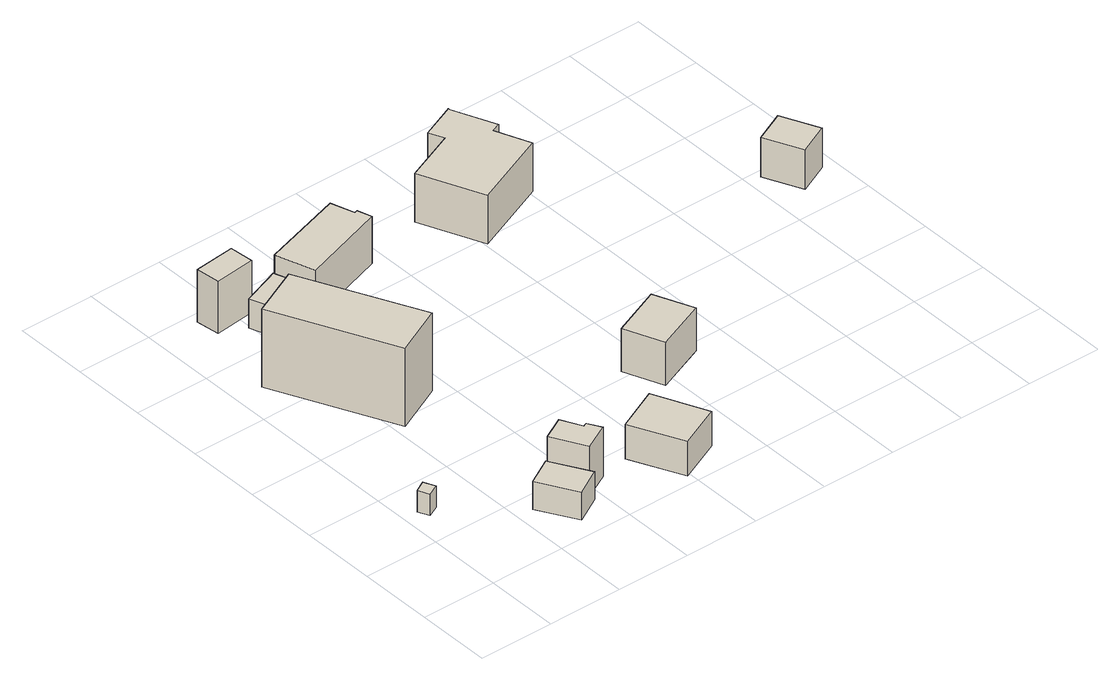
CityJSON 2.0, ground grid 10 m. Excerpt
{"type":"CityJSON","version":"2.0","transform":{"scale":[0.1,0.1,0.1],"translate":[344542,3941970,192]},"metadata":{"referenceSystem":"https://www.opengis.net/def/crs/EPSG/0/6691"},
"CityObjects":{
"building1":{"type":"Building","attributes":{"BuildingIDAttribute.prefecture":"14","BuildingIDAttribute.city":"14151","BuildingDetailAttribute.surveyYear":2015,"BuildingLandSlideRiskAttribute.description":"1","BuildingLandSlideRiskAttribute.areaType":"1"},"geometry":[{"type":"Solid","lod":"1","boundaries":[[[[0,1,2,3]],[[2,4,5,3]],[[1,6,4,2]],[[0,7,6,1]],[[3,5,7,0]],[[4,6,7,5]]]]}]},
"building2":{"type":"Building","attributes":{"usage":"431","measuredHeight":5.1,"storeysAboveGround":1,"BuildingIDAttribute.prefecture":"14","BuildingIDAttribute.city":"14151","BuildingDetailAttribute.totalFloorArea":24.21,"BuildingDetailAttribute.buildingFootprintArea":24.21,"BuildingDetailAttribute.buildingStructureType":"601","BuildingDetailAttribute.buildingStructureOrgType":"1","BuildingDetailAttribute.orgUsage":"143","BuildingDetailAttribute.surveyYear":2015,"BuildingLandSlideRiskAttribute.description":"1","BuildingLandSlideRiskAttribute.areaType":"1"},"geometry":[{"type":"Solid","lod":"1","boundaries":[[[[8,9,10,11]],[[10,12,13,11]],[[9,14,12,10]],[[8,15,14,9]],[[11,13,15,8]],[[12,14,15,13]]]]}]},
"building3":{"type":"Building","attributes":{"usage":"414","measuredHeight":13.5,"storeysAboveGround":3,"BuildingIDAttribute.prefecture":"14","BuildingIDAttribute.city":"14151","BuildingDetailAttribute.totalFloorArea":360.12,"BuildingDetailAttribute.buildingFootprintArea":120.04,"BuildingDetailAttribute.buildingStructureType":"610","BuildingDetailAttribute.buildingStructureOrgType":"2","BuildingDetailAttribute.orgUsage":"44","BuildingDetailAttribute.surveyYear":2015,"BuildingLandSlideRiskAttribute.description":"1","BuildingLandSlideRiskAttribute.areaType":"1"},"geometry":[{"type":"Solid","lod":"1","boundaries":[[[[16,17,18,19]],[[18,20,21,19]],[[17,22,20,18]],[[16,23,22,17]],[[19,21,23,16]],[[20,22,23,21]]]]}]},
"building4":{"type":"Building","attributes":{"usage":"431","measuredHeight":7.6,"storeysAboveGround":1,"BuildingIDAttribute.prefecture":"14","BuildingIDAttribute.city":"14151","BuildingDetailAttribute.totalFloorArea":41.8,"BuildingDetailAttribute.buildingFootprintArea":41.8,"BuildingDetailAttribute.buildingStructureType":"601","BuildingDetailAttribute.buildingStructureOrgType":"1","BuildingDetailAttribute.orgUsage":"143","BuildingDetailAttribute.surveyYear":2015,"BuildingLandSlideRiskAttribute.description":"1","BuildingLandSlideRiskAttribute.areaType":"1"},"geometry":[{"type":"Solid","lod":"1","boundaries":[[[[24,25,26,27,28,29]],[[28,30,31,29]],[[27,32,30,28]],[[26,33,32,27]],[[25,34,33,26]],[[24,35,34,25]],[[29,31,35,24]],[[30,32,33,34,35,31]]]]}]},
"building5":{"type":"Building","attributes":{"usage":"414","measuredHeight":9.7,"storeysAboveGround":1,"BuildingIDAttribute.prefecture":"14","BuildingIDAttribute.city":"14151","BuildingDetailAttribute.totalFloorArea":17.7,"BuildingDetailAttribute.buildingFootprintArea":17.7,"BuildingDetailAttribute.buildingStructureType":"601","BuildingDetailAttribute.buildingStructureOrgType":"1","BuildingDetailAttribute.orgUsage":"44","BuildingDetailAttribute.surveyYear":2015,"BuildingLandSlideRiskAttribute.description":"1","BuildingLandSlideRiskAttribute.areaType":"1"},"geometry":[{"type":"Solid","lod":"1","boundaries":[[[[36,37,38,39]],[[38,40,41,39]],[[37,42,40,38]],[[36,43,42,37]],[[39,41,43,36]],[[40,42,43,41]]]]}]},
"building6":{"type":"Building","attributes":{"usage":"414","measuredHeight":5.7,"storeysAboveGround":1,"BuildingIDAttribute.prefecture":"14","BuildingIDAttribute.city":"14151","BuildingDetailAttribute.totalFloorArea":22.22,"BuildingDetailAttribute.buildingFootprintArea":22.22,"BuildingDetailAttribute.buildingStructureType":"601","BuildingDetailAttribute.buildingStructureOrgType":"1","BuildingDetailAttribute.orgUsage":"44","BuildingDetailAttribute.surveyYear":2015,"BuildingLandSlideRiskAttribute.description":"1","BuildingLandSlideRiskAttribute.areaType":"1"},"geometry":[{"type":"Solid","lod":"1","boundaries":[[[[44,45,46,47]],[[46,48,49,47]],[[45,50,48,46]],[[44,51,50,45]],[[47,49,51,44]],[[48,50,51,49]]]]}]},
"building7":{"type":"Building","attributes":{"usage":"431","measuredHeight":5.8,"storeysAboveGround":2,"BuildingIDAttribute.prefecture":"14","BuildingIDAttribute.city":"14151","BuildingDetailAttribute.totalFloorArea":184.28,"BuildingDetailAttribute.buildingFootprintArea":92.14,"BuildingDetailAttribute.buildingStructureType":"601","BuildingDetailAttribute.buildingStructureOrgType":"1","BuildingDetailAttribute.orgUsage":"143","BuildingDetailAttribute.surveyYear":2015,"BuildingLandSlideRiskAttribute.description":"1","BuildingLandSlideRiskAttribute.areaType":"1"},"geometry":[{"type":"Solid","lod":"1","boundaries":[[[[52,53,54,55]],[[54,56,57,55]],[[53,58,56,54]],[[52,59,58,53]],[[55,57,59,52]],[[56,58,59,57]]]]}]},
"building8":{"type":"Building","attributes":{"usage":"414","measuredHeight":7.3,"storeysAboveGround":2,"BuildingIDAttribute.prefecture":"14","BuildingIDAttribute.city":"14151","BuildingDetailAttribute.totalFloorArea":105.48,"BuildingDetailAttribute.buildingFootprintArea":52.74,"BuildingDetailAttribute.buildingStructureType":"601","BuildingDetailAttribute.buildingStructureOrgType":"1","BuildingDetailAttribute.orgUsage":"44","BuildingDetailAttribute.surveyYear":2015,"BuildingLandSlideRiskAttribute.description":"1","BuildingLandSlideRiskAttribute.areaType":"1"},"geometry":[{"type":"Solid","lod":"1","boundaries":[[[[60,61,62,63,64,65]],[[64,66,67,65]],[[63,68,66,64]],[[62,69,68,63]],[[61,70,69,62]],[[60,71,70,61]],[[65,67,71,60]],[[66,68,69,70,71,67]]]]}]},
"building9":{"type":"Building","attributes":{"usage":"431","measuredHeight":10.6,"storeysAboveGround":2,"BuildingIDAttribute.prefecture":"14","BuildingIDAttribute.city":"14151","BuildingDetailAttribute.totalFloorArea":69.08,"BuildingDetailAttribute.buildingFootprintArea":34.54,"BuildingDetailAttribute.buildingStructureType":"601","BuildingDetailAttribute.buildingStructureOrgType":"1","BuildingDetailAttribute.orgUsage":"143","BuildingDetailAttribute.surveyYear":2015,"BuildingLandSlideRiskAttribute.description":"1","BuildingLandSlideRiskAttribute.areaType":"1"},"geometry":[{"type":"Solid","lod":"1","boundaries":[[[[72,73,74,75]],[[74,76,77,75]],[[73,78,76,74]],[[72,79,78,73]],[[75,77,79,72]],[[76,78,79,77]]]]}]},
"building10":{"type":"Building","attributes":{"usage":"411","measuredHeight":8.3,"storeysAboveGround":2,"BuildingIDAttribute.prefecture":"14","BuildingIDAttribute.city":"14151","BuildingDetailAttribute.totalFloorArea":198.15,"BuildingDetailAttribute.buildingFootprintArea":99.08,"BuildingDetailAttribute.buildingStructureType":"601","BuildingDetailAttribute.buildingStructureOrgType":"1","BuildingDetailAttribute.orgUsage":"10","BuildingDetailAttribute.surveyYear":2015,"BuildingLandSlideRiskAttribute.description":"1","BuildingLandSlideRiskAttribute.areaType":"1"},"geometry":[{"type":"Solid","lod":"1","boundaries":[[[[80,81,82,83,84,85,86,87,88,89]],[[88,90,91,89]],[[87,92,90,88]],[[86,93,92,87]],[[85,94,93,86]],[[84,95,94,85]],[[83,96,95,84]],[[82,97,96,83]],[[81,98,97,82]],[[80,99,98,81]],[[89,91,99,80]],[[90,92,93,94,95,96,97,98,99,91]]]]}]},
"building11":{"type":"Building","attributes":{"measuredHeight":14.1,"BuildingIDAttribute.prefecture":"14","BuildingIDAttribute.city":"14151","BuildingDetailAttribute.surveyYear":2015,"BuildingLandSlideRiskAttribute.description":"1","BuildingLandSlideRiskAttribute.areaType":"1"},"geometry":[{"type":"Solid","lod":"1","boundaries":[[[[100,101,102,103]],[[102,104,105,103]],[[101,106,104,102]],[[100,107,106,101]],[[103,105,107,100]],[[104,106,107,105]]]]}]}
},
"vertices":[
[28,132,26],[13,124,26],[6,139,26],[21,147,26],[6,139,56],[21,147,56],[13,124,56],[28,132,56],
[182,39,16],[146,19,16],[117,70,16],[153,90,16],[117,70,55],[153,90,55],[146,19,55],[182,39,55],
[28,436,20],[94,467,20],[170,308,20],[104,276,20],[170,308,129],[104,276,129],[94,467,129],[28,436,129],
[188,109,16],[202,82,16],[207,84,16],[217,66,16],[182,48,16],[158,93,16],[182,48,85],[158,93,85],[217,66,85],[207,84,85],[202,82,85],[188,109,85],
[51,539,25],[47,571,25],[102,577,25],[105,545,25],[102,577,98],[105,545,98],[47,571,98],[51,539,98],
[102,492,20],[88,530,20],[140,549,20],[154,510,20],[140,549,61],[154,510,61],[88,530,61],[102,492,61],
[258,77,15],[316,104,15],[348,33,15],[291,7,15],[348,33,63],[291,7,63],[316,104,63],[258,77,63],
[162,501,16],[145,553,16],[255,587,16],[265,556,16],[269,557,16],[275,538,16],[269,557,82],[275,538,82],[265,556,82],[255,587,82],[145,553,82],[162,501,82],
[454,187,9],[386,159,9],[365,211,9],[432,239,9],[365,211,69],[432,239,69],[386,159,69],[454,187,69],
[401,487,12],[365,571,12],[434,600,12],[425,620,12],[468,638,12],[472,640,12],[472,638,12],[496,581,12],[484,576,12],[503,530,12],[484,576,80],[503,530,80],[496,581,80],[472,638,80],[472,640,80],[468,638,80],[425,620,80],[434,600,80],[365,571,80],[401,487,80],
[760,409,9],[783,359,9],[742,340,9],[719,390,9],[742,340,64],[719,390,64],[783,359,64],[760,409,64]
]}
